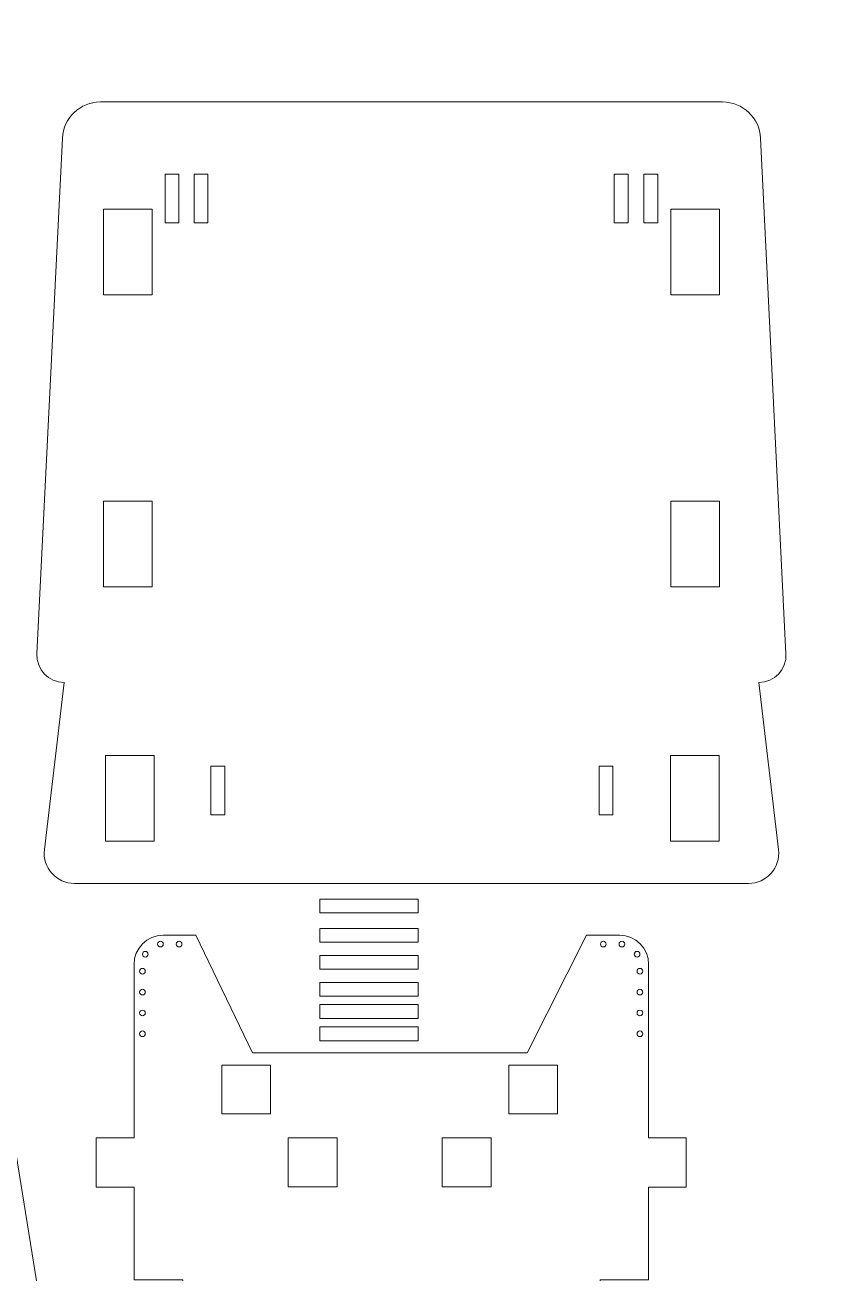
# Model space of a CAD drawing. Header units: centimetres. Extents: x -162 to 162, y -134 to 134.
# Drawn here: x 51.24 to 63.78, y -29.8 to -10.25 of the extents above; entities that cross this region are included whole.
import ezdxf

# ---------------------------------------------------------------- set-up
doc = ezdxf.new("R2010")
doc.units = ezdxf.units.CM
doc.header["$MEASUREMENT"] = 0
doc.layers.add('Capa 1', color=7, linetype='Continuous')
doc.layers.add('GUIDE', color=7, linetype='Continuous')

msp = doc.modelspace()

# ---------------------------------------------------------------- linework, layer by layer
at = {"layer": 'Capa 1', "lineweight": 9}
for points, knots in [([(63.04941, -23.16645), (63.04941, -23.16645), (62.74025, -20.54925), (62.74025, -20.54925), (62.98404, -20.54925), (63.17822, -20.34526), (63.16623, -20.10177), (63.16623, -20.10177), (62.76819, -12.02325), (62.76819, -12.02325), (62.75255, -11.70559), (62.49043, -11.45608), (62.17239, -11.45608), (62.17239, -11.45608), (57.29851, -11.45608), (57.29851, -11.45608), (57.29851, -11.45608), (52.42461, -11.45608), (52.42461, -11.45608), (52.10657, -11.45608), (51.84447, -11.70559), (51.82881, -12.02325), (51.82881, -12.02325), (51.43079, -20.10177), (51.43079, -20.10177), (51.41878, -20.34526), (51.61298, -20.54925), (51.85677, -20.54925), (51.85677, -20.54925), (51.54759, -23.16645), (51.54759, -23.16645), (51.51423, -23.44886), (51.73487, -23.69709), (52.01924, -23.69709), (52.01924, -23.69709), (62.57778, -23.69709), (62.57778, -23.69709), (62.86215, -23.69709), (63.08277, -23.44886), (63.04941, -23.16645)], [0, 0, 0, 0, 0.07692308, 0.07692308, 0.07692308, 0.15384615, 0.15384615, 0.15384615, 0.23076923, 0.23076923, 0.23076923, 0.30769231, 0.30769231, 0.30769231, 0.38461538, 0.38461538, 0.38461538, 0.46153846, 0.46153846, 0.46153846, 0.53846154, 0.53846154, 0.53846154, 0.61538462, 0.61538462, 0.61538462, 0.69230769, 0.69230769, 0.69230769, 0.76923077, 0.76923077, 0.76923077, 0.84615385, 0.84615385, 0.84615385, 0.92307692, 0.92307692, 0.92307692, 1, 1, 1, 1]), ([(53.65616, -12.58952), (53.65616, -12.58952), (53.65616, -13.35152), (53.65616, -13.35152), (53.65616, -13.35152), (53.43956, -13.35152), (53.43956, -13.35152), (53.43956, -13.35152), (53.43956, -12.58952), (53.43956, -12.58952), (53.43956, -12.58952), (53.65616, -12.58952), (53.65616, -12.58952)], [0, 0, 0, 0, 0.25, 0.25, 0.25, 0.5, 0.5, 0.5, 0.75, 0.75, 0.75, 1, 1, 1, 1]), ([(54.10894, -12.58952), (54.10894, -12.58952), (54.10894, -13.35152), (54.10894, -13.35152), (54.10894, -13.35152), (53.89234, -13.35152), (53.89234, -13.35152), (53.89234, -13.35152), (53.89234, -12.58952), (53.89234, -12.58952), (53.89234, -12.58952), (54.10894, -12.58952), (54.10894, -12.58952)], [0, 0, 0, 0, 0.25, 0.25, 0.25, 0.5, 0.5, 0.5, 0.75, 0.75, 0.75, 1, 1, 1, 1]), ([(60.69341, -12.58952), (60.69341, -12.58952), (60.69341, -13.35152), (60.69341, -13.35152), (60.69341, -13.35152), (60.47682, -13.35152), (60.47682, -13.35152), (60.47682, -13.35152), (60.47682, -12.58952), (60.47682, -12.58952), (60.47682, -12.58952), (60.69341, -12.58952), (60.69341, -12.58952)], [0, 0, 0, 0, 0.25, 0.25, 0.25, 0.5, 0.5, 0.5, 0.75, 0.75, 0.75, 1, 1, 1, 1]), ([(61.15746, -12.58952), (61.15746, -12.58952), (61.15746, -13.35152), (61.15746, -13.35152), (61.15746, -13.35152), (60.94084, -13.35152), (60.94084, -13.35152), (60.94084, -13.35152), (60.94084, -12.58952), (60.94084, -12.58952), (60.94084, -12.58952), (61.15746, -12.58952), (61.15746, -12.58952)], [0, 0, 0, 0, 0.25, 0.25, 0.25, 0.5, 0.5, 0.5, 0.75, 0.75, 0.75, 1, 1, 1, 1]), ([(52.47504, -14.47848), (52.47504, -14.47848), (52.47504, -13.13529), (52.47504, -13.13529), (52.47504, -13.13529), (53.2376, -13.13529), (53.2376, -13.13529), (53.2376, -13.13529), (53.2376, -14.47848), (53.2376, -14.47848), (53.2376, -14.47848), (52.47504, -14.47848), (52.47504, -14.47848)], [0, 0, 0, 0, 0.25, 0.25, 0.25, 0.5, 0.5, 0.5, 0.75, 0.75, 0.75, 1, 1, 1, 1]), ([(61.35942, -14.47848), (61.35942, -14.47848), (61.35942, -13.13529), (61.35942, -13.13529), (61.35942, -13.13529), (62.12198, -13.13529), (62.12198, -13.13529), (62.12198, -13.13529), (62.12198, -14.47848), (62.12198, -14.47848), (62.12198, -14.47848), (61.35942, -14.47848), (61.35942, -14.47848)], [0, 0, 0, 0, 0.25, 0.25, 0.25, 0.5, 0.5, 0.5, 0.75, 0.75, 0.75, 1, 1, 1, 1]), ([(52.47504, -19.05195), (52.47504, -19.05195), (52.47504, -17.70876), (52.47504, -17.70876), (52.47504, -17.70876), (53.2376, -17.70876), (53.2376, -17.70876), (53.2376, -17.70876), (53.2376, -19.05195), (53.2376, -19.05195), (53.2376, -19.05195), (52.47504, -19.05195), (52.47504, -19.05195)], [0, 0, 0, 0, 0.25, 0.25, 0.25, 0.5, 0.5, 0.5, 0.75, 0.75, 0.75, 1, 1, 1, 1]), ([(61.35942, -19.05195), (61.35942, -19.05195), (61.35942, -17.70876), (61.35942, -17.70876), (61.35942, -17.70876), (62.12198, -17.70876), (62.12198, -17.70876), (62.12198, -17.70876), (62.12198, -19.05195), (62.12198, -19.05195), (62.12198, -19.05195), (61.35942, -19.05195), (61.35942, -19.05195)], [0, 0, 0, 0, 0.25, 0.25, 0.25, 0.5, 0.5, 0.5, 0.75, 0.75, 0.75, 1, 1, 1, 1]), ([(52.50361, -23.03579), (52.50361, -23.03579), (52.50361, -21.69267), (52.50361, -21.69267), (52.50361, -21.69267), (53.26595, -21.69267), (53.26595, -21.69267), (53.26595, -21.69267), (53.26595, -23.03579), (53.26595, -23.03579), (53.26595, -23.03579), (52.50361, -23.03579), (52.50361, -23.03579)], [0, 0, 0, 0, 0.25, 0.25, 0.25, 0.5, 0.5, 0.5, 0.75, 0.75, 0.75, 1, 1, 1, 1]), ([(61.35692, -23.03579), (61.35692, -23.03579), (61.35692, -21.69267), (61.35692, -21.69267), (61.35692, -21.69267), (62.11927, -21.69267), (62.11927, -21.69267), (62.11927, -21.69267), (62.11927, -23.03579), (62.11927, -23.03579), (62.11927, -23.03579), (61.35692, -23.03579), (61.35692, -23.03579)], [0, 0, 0, 0, 0.25, 0.25, 0.25, 0.5, 0.5, 0.5, 0.75, 0.75, 0.75, 1, 1, 1, 1]), ([(54.37366, -22.62424), (54.37366, -22.62424), (54.15707, -22.62424), (54.15707, -22.62424), (54.15707, -22.62424), (54.15707, -21.86224), (54.15707, -21.86224), (54.15707, -21.86224), (54.37366, -21.86224), (54.37366, -21.86224), (54.37366, -21.86224), (54.37366, -22.62424), (54.37366, -22.62424)], [0, 0, 0, 0, 0.25, 0.25, 0.25, 0.5, 0.5, 0.5, 0.75, 0.75, 0.75, 1, 1, 1, 1]), ([(60.23786, -21.86224), (60.23786, -21.86224), (60.45446, -21.86224), (60.45446, -21.86224), (60.45446, -21.86224), (60.45446, -22.62424), (60.45446, -22.62424), (60.45446, -22.62424), (60.23786, -22.62424), (60.23786, -22.62424), (60.23786, -22.62424), (60.23786, -21.86224), (60.23786, -21.86224)], [0, 0, 0, 0, 0.25, 0.25, 0.25, 0.5, 0.5, 0.5, 0.75, 0.75, 0.75, 1, 1, 1, 1]), ([(57.40128, -24.15749), (57.40128, -24.15749), (55.86406, -24.15749), (55.86406, -24.15749), (55.86406, -24.15749), (55.86406, -23.94089), (55.86406, -23.94089), (55.86406, -23.94089), (57.40128, -23.94089), (57.40128, -23.94089), (57.40128, -23.94089), (57.40128, -24.15749), (57.40128, -24.15749)], [0, 0, 0, 0, 0.25, 0.25, 0.25, 0.5, 0.5, 0.5, 0.75, 0.75, 0.75, 1, 1, 1, 1]), ([(57.40128, -24.61789), (57.40128, -24.61789), (55.86406, -24.61789), (55.86406, -24.61789), (55.86406, -24.61789), (55.86406, -24.40129), (55.86406, -24.40129), (55.86406, -24.40129), (57.40128, -24.40129), (57.40128, -24.40129), (57.40128, -24.40129), (57.40128, -24.61789), (57.40128, -24.61789)], [0, 0, 0, 0, 0.25, 0.25, 0.25, 0.5, 0.5, 0.5, 0.75, 0.75, 0.75, 1, 1, 1, 1]), ([(61.0142, -32.72241), (61.0142, -32.72241), (61.60206, -32.72241), (61.60206, -32.72241), (61.60206, -32.72241), (61.60206, -31.95083), (61.60206, -31.95083), (61.60206, -31.95083), (61.0142, -31.95083), (61.0142, -31.95083), (61.0142, -31.95083), (61.0142, -30.56463), (61.0142, -30.56463), (61.0142, -30.56463), (60.25452, -30.56463), (60.25452, -30.56463), (60.25452, -30.56463), (60.25452, -29.90519), (60.25452, -29.90519), (60.25452, -29.90519), (61.0142, -29.90519), (61.0142, -29.90519), (61.0142, -29.90519), (61.0142, -28.45184), (61.0142, -28.45184), (61.0142, -28.45184), (61.60206, -28.45184), (61.60206, -28.45184), (61.60206, -28.45184), (61.60206, -27.68026), (61.60206, -27.68026), (61.60206, -27.68026), (61.0142, -27.68026), (61.0142, -27.68026), (61.0142, -27.68026), (61.0142, -24.96481), (61.0142, -24.96481), (61.0142, -24.71339), (60.8104, -24.50959), (60.55896, -24.50959), (60.55896, -24.50959), (60.04124, -24.50959), (60.04124, -24.50959), (60.04124, -24.50959), (59.11076, -26.35096), (59.11076, -26.35096), (59.11076, -26.35096), (54.8057, -26.35096), (54.8057, -26.35096), (54.8057, -26.35096), (53.92064, -24.50959), (53.92064, -24.50959), (53.92064, -24.50959), (53.40738, -24.50959), (53.40738, -24.50959), (53.15598, -24.50959), (52.95218, -24.71339), (52.95218, -24.96481), (52.95218, -24.96481), (52.95218, -27.68026), (52.95218, -27.68026), (52.95218, -27.68026), (52.35981, -27.68026), (52.35981, -27.68026), (52.35981, -27.68026), (52.35981, -28.45184), (52.35981, -28.45184), (52.35981, -28.45184), (52.95218, -28.45184), (52.95218, -28.45184), (52.95218, -28.45184), (52.95218, -29.90519), (52.95218, -29.90519), (52.95218, -29.90519), (53.71706, -29.90519), (53.71706, -29.90519), (53.71706, -29.90519), (53.71706, -30.56463), (53.71706, -30.56463), (53.71706, -30.56463), (52.95218, -30.56463), (52.95218, -30.56463), (52.95218, -30.56463), (52.95218, -31.95083), (52.95218, -31.95083), (52.95218, -31.95083), (52.35981, -31.95083), (52.35981, -31.95083), (52.35981, -31.95083), (52.35981, -32.72241), (52.35981, -32.72241), (52.35981, -32.72241), (52.95218, -32.72241), (52.95218, -32.72241), (52.95218, -32.72241), (52.95218, -34.40989), (52.95218, -34.40989), (52.95218, -34.40989), (61.0142, -34.40989), (61.0142, -34.40989), (61.0142, -34.40989), (61.0142, -32.72241), (61.0142, -32.72241)], [0, 0, 0, 0, 0.02941176, 0.02941176, 0.02941176, 0.05882353, 0.05882353, 0.05882353, 0.08823529, 0.08823529, 0.08823529, 0.11764706, 0.11764706, 0.11764706, 0.14705882, 0.14705882, 0.14705882, 0.17647059, 0.17647059, 0.17647059, 0.20588235, 0.20588235, 0.20588235, 0.23529412, 0.23529412, 0.23529412, 0.26470588, 0.26470588, 0.26470588, 0.29411765, 0.29411765, 0.29411765, 0.32352941, 0.32352941, 0.32352941, 0.35294118, 0.35294118, 0.35294118, 0.38235294, 0.38235294, 0.38235294, 0.41176471, 0.41176471, 0.41176471, 0.44117647, 0.44117647, 0.44117647, 0.47058824, 0.47058824, 0.47058824, 0.5, 0.5, 0.5, 0.52941176, 0.52941176, 0.52941176, 0.55882353, 0.55882353, 0.55882353, 0.58823529, 0.58823529, 0.58823529, 0.61764706, 0.61764706, 0.61764706, 0.64705882, 0.64705882, 0.64705882, 0.67647059, 0.67647059, 0.67647059, 0.70588235, 0.70588235, 0.70588235, 0.73529412, 0.73529412, 0.73529412, 0.76470588, 0.76470588, 0.76470588, 0.79411765, 0.79411765, 0.79411765, 0.82352941, 0.82352941, 0.82352941, 0.85294118, 0.85294118, 0.85294118, 0.88235294, 0.88235294, 0.88235294, 0.91176471, 0.91176471, 0.91176471, 0.94117647, 0.94117647, 0.94117647, 0.97058824, 0.97058824, 0.97058824, 1, 1, 1, 1]), ([(57.40128, -25.04034), (57.40128, -25.04034), (55.86406, -25.04034), (55.86406, -25.04034), (55.86406, -25.04034), (55.86406, -24.82374), (55.86406, -24.82374), (55.86406, -24.82374), (57.40128, -24.82374), (57.40128, -24.82374), (57.40128, -24.82374), (57.40128, -25.04034), (57.40128, -25.04034)], [0, 0, 0, 0, 0.25, 0.25, 0.25, 0.5, 0.5, 0.5, 0.75, 0.75, 0.75, 1, 1, 1, 1]), ([(57.40128, -25.46279), (57.40128, -25.46279), (55.86406, -25.46279), (55.86406, -25.46279), (55.86406, -25.46279), (55.86406, -25.24619), (55.86406, -25.24619), (55.86406, -25.24619), (57.40128, -25.24619), (57.40128, -25.24619), (57.40128, -25.24619), (57.40128, -25.46279), (57.40128, -25.46279)], [0, 0, 0, 0, 0.25, 0.25, 0.25, 0.5, 0.5, 0.5, 0.75, 0.75, 0.75, 1, 1, 1, 1]), ([(57.40128, -25.81157), (57.40128, -25.81157), (55.86406, -25.81157), (55.86406, -25.81157), (55.86406, -25.81157), (55.86406, -25.59497), (55.86406, -25.59497), (55.86406, -25.59497), (57.40128, -25.59497), (57.40128, -25.59497), (57.40128, -25.59497), (57.40128, -25.81157), (57.40128, -25.81157)], [0, 0, 0, 0, 0.25, 0.25, 0.25, 0.5, 0.5, 0.5, 0.75, 0.75, 0.75, 1, 1, 1, 1]), ([(57.40128, -26.16035), (57.40128, -26.16035), (55.86406, -26.16035), (55.86406, -26.16035), (55.86406, -26.16035), (55.86406, -25.94375), (55.86406, -25.94375), (55.86406, -25.94375), (57.40128, -25.94375), (57.40128, -25.94375), (57.40128, -25.94375), (57.40128, -26.16035), (57.40128, -26.16035)], [0, 0, 0, 0, 0.25, 0.25, 0.25, 0.5, 0.5, 0.5, 0.75, 0.75, 0.75, 1, 1, 1, 1]), ([(54.32819, -27.30463), (54.32819, -27.30463), (54.32819, -26.54263), (54.32819, -26.54263), (54.32819, -26.54263), (55.09019, -26.54263), (55.09019, -26.54263), (55.09019, -26.54263), (55.09019, -27.30463), (55.09019, -27.30463), (55.09019, -27.30463), (54.32819, -27.30463), (54.32819, -27.30463)], [0, 0, 0, 0, 0.25, 0.25, 0.25, 0.5, 0.5, 0.5, 0.75, 0.75, 0.75, 1, 1, 1, 1]), ([(58.82628, -27.30463), (58.82628, -27.30463), (58.82628, -26.54263), (58.82628, -26.54263), (58.82628, -26.54263), (59.58828, -26.54263), (59.58828, -26.54263), (59.58828, -26.54263), (59.58828, -27.30463), (59.58828, -27.30463), (59.58828, -27.30463), (58.82628, -27.30463), (58.82628, -27.30463)], [0, 0, 0, 0, 0.25, 0.25, 0.25, 0.5, 0.5, 0.5, 0.75, 0.75, 0.75, 1, 1, 1, 1]), ([(39.49747, -30.2568), (39.49747, -30.2568), (49.20983, -30.2568), (49.20983, -30.2568), (49.20983, -30.2568), (49.20983, -29.8733), (49.20983, -29.8733), (49.20983, -29.8733), (50.06557, -29.8733), (50.06557, -29.8733), (50.06557, -29.8733), (50.06557, -30.16273), (50.06557, -30.16273), (50.12111, -30.14571), (50.17578, -30.12685), (50.22953, -30.10445), (50.47505, -30.00412), (50.73761, -29.95215), (51.00284, -29.95215), (51.00284, -29.95215), (51.43026, -29.95215), (51.43026, -29.95215), (51.43026, -29.95215), (50.92846, -26.84015), (50.92846, -26.84015), (50.92846, -26.84015), (37.81558, -26.84015), (37.81558, -26.84015), (37.81558, -26.84015), (37.31378, -29.95215), (37.31378, -29.95215), (37.31378, -29.95215), (37.7412, -29.95215), (37.7412, -29.95215), (38.00647, -29.95215), (38.26899, -30.00412), (38.51453, -30.10445), (38.55574, -30.12147), (38.59783, -30.13674), (38.64084, -30.15017), (38.64084, -30.15017), (38.64084, -29.8733), (38.64084, -29.8733), (38.64084, -29.8733), (39.49747, -29.8733), (39.49747, -29.8733), (39.49747, -29.8733), (39.49747, -30.2568), (39.49747, -30.2568)], [0, 0, 0, 0, 0.0625, 0.0625, 0.0625, 0.125, 0.125, 0.125, 0.1875, 0.1875, 0.1875, 0.25, 0.25, 0.25, 0.3125, 0.3125, 0.3125, 0.375, 0.375, 0.375, 0.4375, 0.4375, 0.4375, 0.5, 0.5, 0.5, 0.5625, 0.5625, 0.5625, 0.625, 0.625, 0.625, 0.6875, 0.6875, 0.6875, 0.75, 0.75, 0.75, 0.8125, 0.8125, 0.8125, 0.875, 0.875, 0.875, 0.9375, 0.9375, 0.9375, 1, 1, 1, 1]), ([(55.36933, -28.44775), (55.36933, -28.44775), (55.36933, -27.68076), (55.36933, -27.68076), (55.36933, -27.68076), (56.13631, -27.68076), (56.13631, -27.68076), (56.13631, -27.68076), (56.13631, -28.44775), (56.13631, -28.44775), (56.13631, -28.44775), (55.36933, -28.44775), (55.36933, -28.44775)], [0, 0, 0, 0, 0.25, 0.25, 0.25, 0.5, 0.5, 0.5, 0.75, 0.75, 0.75, 1, 1, 1, 1]), ([(57.78016, -28.44775), (57.78016, -28.44775), (57.78016, -27.68076), (57.78016, -27.68076), (57.78016, -27.68076), (58.54714, -27.68076), (58.54714, -27.68076), (58.54714, -27.68076), (58.54714, -28.44775), (58.54714, -28.44775), (58.54714, -28.44775), (57.78016, -28.44775), (57.78016, -28.44775)], [0, 0, 0, 0, 0.25, 0.25, 0.25, 0.5, 0.5, 0.5, 0.75, 0.75, 0.75, 1, 1, 1, 1])]:
    msp.add_open_spline(points, degree=3, knots=knots, dxfattribs=at)
at = {"layer": 'Capa 1', "color": 4, "lineweight": 9}
for points in [[(53.36583, -24.69156), (53.39042, -24.69156), (53.41035, -24.67162), (53.41035, -24.64703), (53.41035, -24.62244), (53.39042, -24.60251), (53.36583, -24.60251), (53.34124, -24.60251), (53.3213, -24.62244), (53.3213, -24.64703), (53.3213, -24.67162), (53.34124, -24.69156), (53.36583, -24.69156)], [(53.65771, -24.69156), (53.6823, -24.69156), (53.70224, -24.67162), (53.70224, -24.64703), (53.70224, -24.62244), (53.6823, -24.60251), (53.65771, -24.60251), (53.63312, -24.60251), (53.61319, -24.62244), (53.61319, -24.64703), (53.61319, -24.67162), (53.63312, -24.69156), (53.65771, -24.69156)], [(60.30416, -24.69156), (60.27957, -24.69156), (60.25963, -24.67162), (60.25963, -24.64703), (60.25963, -24.62244), (60.27957, -24.60251), (60.30416, -24.60251), (60.32875, -24.60251), (60.34868, -24.62244), (60.34868, -24.64703), (60.34868, -24.67162), (60.32875, -24.69156), (60.30416, -24.69156)], [(60.59605, -24.69156), (60.57146, -24.69156), (60.55152, -24.67162), (60.55152, -24.64703), (60.55152, -24.62244), (60.57146, -24.60251), (60.59605, -24.60251), (60.62064, -24.60251), (60.64057, -24.62244), (60.64057, -24.64703), (60.64057, -24.67162), (60.62064, -24.69156), (60.59605, -24.69156)], [(53.12836, -24.84987), (53.15295, -24.84987), (53.17288, -24.82994), (53.17288, -24.80535), (53.17288, -24.78075), (53.15295, -24.76082), (53.12836, -24.76082), (53.10377, -24.76082), (53.08383, -24.78075), (53.08383, -24.80535), (53.08383, -24.82994), (53.10377, -24.84987), (53.12836, -24.84987)], [(60.83351, -24.84987), (60.80892, -24.84987), (60.78899, -24.82994), (60.78899, -24.80535), (60.78899, -24.78075), (60.80892, -24.76082), (60.83351, -24.76082), (60.85811, -24.76082), (60.87804, -24.78075), (60.87804, -24.80535), (60.87804, -24.82994), (60.85811, -24.84987), (60.83351, -24.84987)], [(53.08383, -25.11702), (53.10842, -25.11702), (53.12836, -25.09709), (53.12836, -25.0725), (53.12836, -25.04791), (53.10842, -25.02797), (53.08383, -25.02797), (53.05924, -25.02797), (53.03931, -25.04791), (53.03931, -25.0725), (53.03931, -25.09709), (53.05924, -25.11702), (53.08383, -25.11702)], [(60.87804, -25.11702), (60.85345, -25.11702), (60.83351, -25.09709), (60.83351, -25.0725), (60.83351, -25.04791), (60.85345, -25.02797), (60.87804, -25.02797), (60.90263, -25.02797), (60.92257, -25.04791), (60.92257, -25.0725), (60.92257, -25.09709), (60.90263, -25.11702), (60.87804, -25.11702)], [(53.08383, -25.44354), (53.10842, -25.44354), (53.12836, -25.42361), (53.12836, -25.39902), (53.12836, -25.37442), (53.10842, -25.35449), (53.08383, -25.35449), (53.05924, -25.35449), (53.03931, -25.37442), (53.03931, -25.39902), (53.03931, -25.42361), (53.05924, -25.44354), (53.08383, -25.44354)], [(60.87804, -25.44354), (60.85345, -25.44354), (60.83351, -25.42361), (60.83351, -25.39902), (60.83351, -25.37442), (60.85345, -25.35449), (60.87804, -25.35449), (60.90263, -25.35449), (60.92257, -25.37442), (60.92257, -25.39902), (60.92257, -25.42361), (60.90263, -25.44354), (60.87804, -25.44354)], [(53.08383, -25.77006), (53.10842, -25.77006), (53.12836, -25.75012), (53.12836, -25.72553), (53.12836, -25.70094), (53.10842, -25.68101), (53.08383, -25.68101), (53.05924, -25.68101), (53.03931, -25.70094), (53.03931, -25.72553), (53.03931, -25.75012), (53.05924, -25.77006), (53.08383, -25.77006)], [(60.87804, -25.77006), (60.85345, -25.77006), (60.83351, -25.75012), (60.83351, -25.72553), (60.83351, -25.70094), (60.85345, -25.68101), (60.87804, -25.68101), (60.90263, -25.68101), (60.92257, -25.70094), (60.92257, -25.72553), (60.92257, -25.75012), (60.90263, -25.77006), (60.87804, -25.77006)], [(53.08383, -26.09658), (53.10842, -26.09658), (53.12836, -26.07664), (53.12836, -26.05205), (53.12836, -26.02746), (53.10842, -26.00753), (53.08383, -26.00753), (53.05924, -26.00753), (53.03931, -26.02746), (53.03931, -26.05205), (53.03931, -26.07664), (53.05924, -26.09658), (53.08383, -26.09658)], [(60.87804, -26.09658), (60.85345, -26.09658), (60.83351, -26.07664), (60.83351, -26.05205), (60.83351, -26.02746), (60.85345, -26.00753), (60.87804, -26.00753), (60.90263, -26.00753), (60.92257, -26.02746), (60.92257, -26.05205), (60.92257, -26.07664), (60.90263, -26.09658), (60.87804, -26.09658)]]:
    msp.add_open_spline(points, degree=3, knots=[0, 0, 0, 0, 0.25, 0.25, 0.25, 0.5, 0.5, 0.5, 0.75, 0.75, 0.75, 1, 1, 1, 1], dxfattribs=at)
at = {"layer": 'GUIDE', "lineweight": 9}
for points in [[(154.95614, -133.81955), (154.95614, -133.81955), (-18.51418, -133.81955), (-18.51418, -133.81955), (-18.51418, -133.81955), (-18.51418, 9.29968), (-18.51418, 9.29968), (-18.51418, 9.29968), (154.95614, 9.29968), (154.95614, 9.29968), (154.95614, 9.29968), (154.95614, -133.81955), (154.95614, -133.81955)], [(-18.43797, -133.74342), (-18.43797, -133.74342), (154.87992, -133.74342), (154.87992, -133.74342), (154.87992, -133.74342), (154.87992, 9.22355), (154.87992, 9.22355), (154.87992, 9.22355), (-18.43797, 9.22355), (-18.43797, 9.22355), (-18.43797, 9.22355), (-18.43797, -133.74342), (-18.43797, -133.74342)]]:
    msp.add_open_spline(points, degree=3, knots=[0, 0, 0, 0, 0.25, 0.25, 0.25, 0.5, 0.5, 0.5, 0.75, 0.75, 0.75, 1, 1, 1, 1], dxfattribs=at)

doc.saveas('drawing.dxf')
